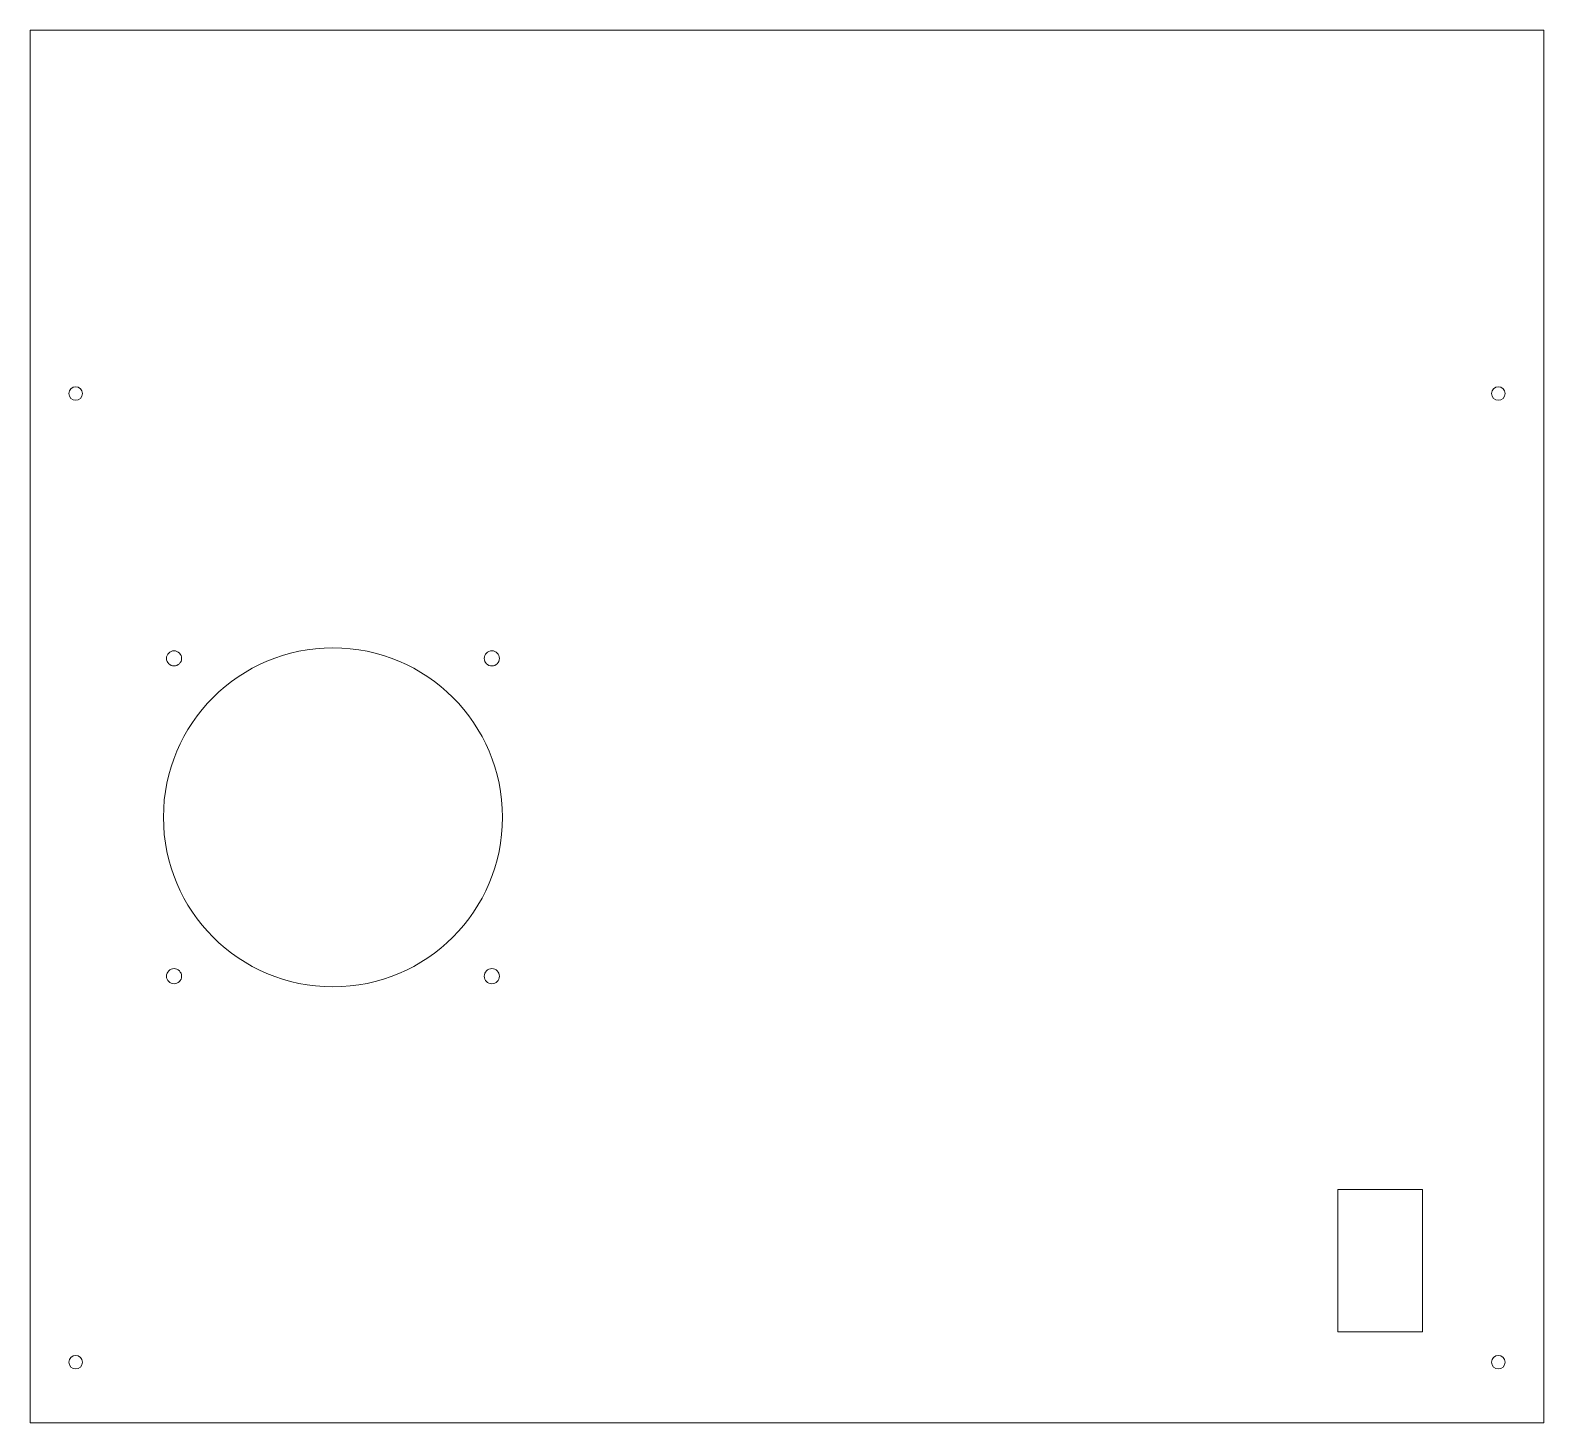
# Model space of a CAD drawing. Header units: millimetres. Extents: x 21 to 521, y 21 to 481.
import ezdxf

# ---------------------------------------------------------------- set-up
doc = ezdxf.new("R2010")
doc.units = ezdxf.units.MM

msp = doc.modelspace()

# ---------------------------------------------------------------- linework, layer by layer
at = {"color": 7, "linetype": 'Continuous', "lineweight": 15}
for p, q in [((20.68, 481.39), (20.68, 21.39)), ((520.68, 481.39), (20.68, 481.39)), ((520.68, 21.39), (520.68, 481.39)), ((480.68, 98.39), (452.68, 98.39)), ((452.68, 98.39), (452.68, 51.39)), ((480.68, 51.39), (480.68, 98.39)), ((452.68, 51.39), (480.68, 51.39)), ((20.68, 21.39), (520.68, 21.39))]:
    msp.add_line(p, q, dxfattribs=at)
for centre, radius in [((35.68, 361.39), 2.25), ((505.68, 361.39), 2.25), ((120.68, 221.39), 56), ((68.18, 273.89), 2.5), ((173.18, 273.89), 2.5), ((68.18, 168.89), 2.5), ((173.18, 168.89), 2.5), ((35.68, 41.39), 2.25), ((505.68, 41.39), 2.25)]:
    msp.add_circle(centre, radius, dxfattribs=at)

doc.saveas('drawing.dxf')
